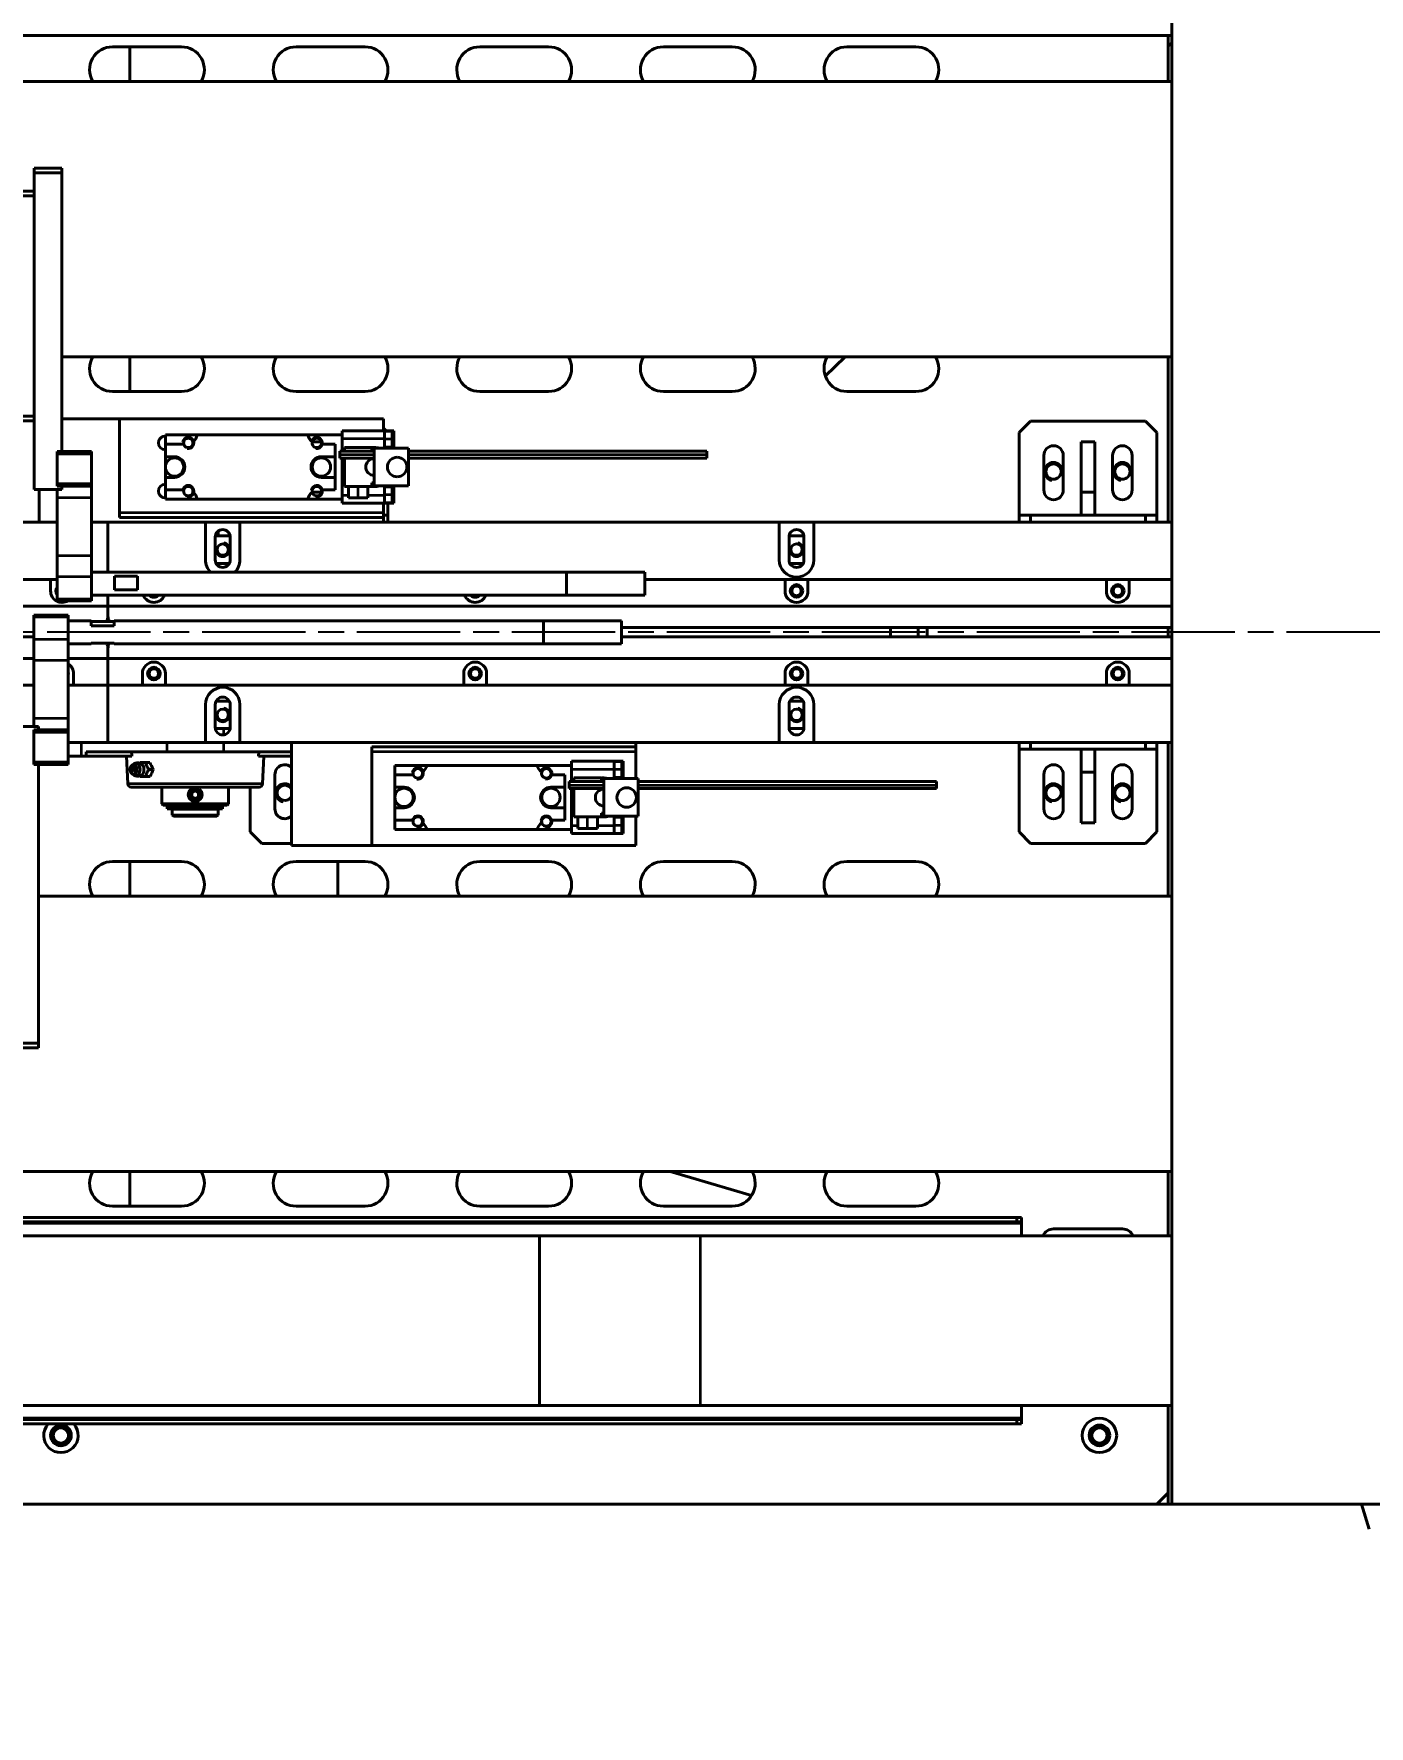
# Model space of a CAD drawing. Header units: millimetres. Extents: x 0 to 11890, y 0 to 8410.
# Drawn here: x 3465 to 4046, y 5713 to 6450 of the extents above; entities that cross this region are included whole.
import ezdxf

# ---------------------------------------------------------------- set-up
doc = ezdxf.new("R2010")
doc.units = ezdxf.units.MM
doc.header["$LTSCALE"] = 10
doc.linetypes.add('CHAIN', pattern=[0.3543, 0.2362, -0.0295, 0.0591, -0.0295])
for name, color, linetype, lineweight in [('가시적인 것(ISO)', 3, 'Continuous', 40), ('가시적인 좁은 것(ISO)', 3, 'Continuous', 35), ('중심선(ISO)', 1, 'Continuous', 25), ('치수(ISO)', 2, 'Continuous', 25)]:
    doc.layers.add(name, color=color, linetype=linetype, lineweight=lineweight)
doc.styles.add('치수 텍스트_PSTEK_POSCO', font='isocp.shx')
doc.dimstyles.new('치수_PSTEK_POSCO', dxfattribs={"dimscale": 10, "dimtxt": 3, "dimasz": 2, "dimexe": 2, "dimexo": 2.5, "dimgap": 1, "dimtad": 1, "dimrnd": 1e-08, "dimdsep": 46, "dimtxsty": '치수 텍스트_PSTEK_POSCO', "dimcen": 0.09, "dimdle": 10, "dimclrd": 7, "dimclre": 7, "dimclrt": 2, "dimadec": 1, "dimazin": 2, "dimtfac": 1, "dimtmove": 0, "dimatfit": 3, "dimfxl": 0, "dimtolj": 1, "dimlwd": -1, "dimlwe": -1, "dimarcsym": 0})

# ---------------------------------------------------------------- blocks, each defined once
blk = doc.blocks.new('*D33')
at = {"layer": 'Defpoints', "color": 0}
for p in [(2184.83, 7619.6), (8116.83, 6944.6), (2184.83, 6219.6)]:
    blk.add_point(p, dxfattribs=at)
at = {"layer": '치수(ISO)', "color": 7}
for p, q in [((2184.83, 6269.6), (2184.83, 7659.6)), ((8116.83, 6994.6), (8116.83, 7659.6)), ((8076.83, 7619.6), (2224.83, 7619.6))]:
    blk.add_line(p, q, dxfattribs=at)
for points in [[(2224.83, 7626.26), (2224.83, 7612.93), (2184.83, 7619.6)], [(8076.83, 7626.26), (8076.83, 7612.93), (8116.83, 7619.6)]]:
    blk.add_solid(points, dxfattribs=at)
at = {"layer": '치수(ISO)', "color": 2, "insert": (5073.92, 7669.62), "char_height": 60, "attachment_point": 4, "style": '치수 텍스트_PSTEK_POSCO'}
blk.add_mtext('\\A1;5932', dxfattribs=at)
blk = doc.blocks.new('*D36')
at = {"layer": 'Defpoints', "color": 0}
for p in [(2184.83, 6147.6), (4568.33, 5027.6), (4568.33, 4750.47)]:
    blk.add_point(p, dxfattribs=at)
at = {"layer": '치수(ISO)', "color": 7}
for p, q in [((2184.83, 6097.6), (2184.83, 4710.47)), ((4568.33, 4977.6), (4568.33, 4710.47)), ((2224.83, 4750.47), (4528.33, 4750.47))]:
    blk.add_line(p, q, dxfattribs=at)
for points in [[(2224.83, 4757.14), (2224.83, 4743.8), (2184.83, 4750.47)], [(4528.33, 4757.14), (4528.33, 4743.8), (4568.33, 4750.47)]]:
    blk.add_solid(points, dxfattribs=at)
at = {"layer": '치수(ISO)', "color": 2, "insert": (3269.57, 4800.48), "char_height": 60, "attachment_point": 4, "style": '치수 텍스트_PSTEK_POSCO'}
blk.add_mtext('\\A1;2383.5', dxfattribs=at)
blk = doc.blocks.new('*D39')
at = {"layer": 'Defpoints', "color": 0}
for p in [(2406.83, 7439.6), (1606.83, 5027.6), (4228.33, 5027.6)]:
    blk.add_point(p, dxfattribs=at)
at = {"layer": '치수(ISO)', "color": 7}
for p, q in [((2356.83, 7439.6), (1566.83, 7439.6)), ((1606.83, 7399.6), (1606.83, 5067.6)), ((4178.33, 5027.6), (1566.83, 5027.6))]:
    blk.add_line(p, q, dxfattribs=at)
for points in [[(1600.16, 7399.6), (1613.49, 7399.6), (1606.83, 7439.6)], [(1600.16, 5067.6), (1613.49, 5067.6), (1606.83, 5027.6)]]:
    blk.add_solid(points, dxfattribs=at)
at = {"layer": '치수(ISO)', "color": 2, "insert": (1556.82, 6159.03), "char_height": 60, "attachment_point": 4, "rotation": 90, "style": '치수 텍스트_PSTEK_POSCO'}
blk.add_mtext('\\A1;2412', dxfattribs=at)

msp = doc.modelspace()

# ---------------------------------------------------------------- linework, layer by layer
at = {"layer": '가시적인 것(ISO)'}
for p, q in [((3960.326, 5809.597), (3960.326, 6579.597)), ((3413.647, 6449.597), (3960.326, 6449.597)), ((3958.826, 6429.597), (3958.826, 6449.597)), ((3960.326, 6446.374), (3958.826, 6444.932)), ((3498.826, 6444.697), (3528.826, 6444.697)), ((3506.326, 6429.597), (3506.326, 6444.697)), ((3578.826, 6444.697), (3608.826, 6444.697)), ((3658.826, 6444.697), (3688.826, 6444.697)), ((3738.826, 6444.697), (3768.826, 6444.697)), ((3818.826, 6444.697), (3848.826, 6444.697)), ((3960.326, 6429.597), (3418.647, 6429.597)), ((3464.671, 6391.796), (3476.671, 6391.796)), ((3464.671, 6391.79), (3464.671, 6391.796)), ((3476.671, 6391.79), (3464.671, 6391.79)), ((3464.671, 6391.79), (3464.671, 6389.79)), ((3464.671, 6389.79), (3476.671, 6389.79)), ((3464.671, 6251.79), (3464.671, 6389.79)), ((3476.671, 6391.796), (3476.671, 6391.79)), ((3476.671, 6389.79), (3476.671, 6391.79)), ((3476.671, 6389.79), (3476.671, 6268.29)), ((3452.671, 6381.796), (3464.671, 6381.796)), ((3464.671, 6381.79), (3452.671, 6381.79)), ((3452.671, 6379.79), (3464.671, 6379.79)), ((3464.671, 6379.79), (3464.671, 6283.79)), ((3476.671, 6309.597), (3960.326, 6309.597)), ((3506.326, 6294.497), (3506.326, 6309.597)), ((3818.078, 6309.597), (3809.376, 6301.229)), ((3958.826, 6237.597), (3958.826, 6309.597)), ((3528.826, 6294.497), (3498.826, 6294.497)), ((3608.826, 6294.497), (3578.826, 6294.497)), ((3688.826, 6294.497), (3658.826, 6294.497)), ((3768.826, 6294.497), (3738.826, 6294.497)), ((3848.826, 6294.497), (3818.826, 6294.497)), ((3464.671, 6283.79), (3452.671, 6283.79)), ((3452.671, 6281.79), (3464.671, 6281.79)), ((3476.671, 6282.597), (3501.826, 6282.597)), ((3501.826, 6282.597), (3616.826, 6282.597)), ((3501.826, 6239.597), (3501.826, 6282.597)), ((3598.826, 6277.347), (3617.326, 6277.347)), ((3598.826, 6277.347), (3598.826, 6275.597)), ((3616.826, 6282.597), (3616.826, 6277.347)), ((3616.826, 6278.597), (3618.076, 6277.347)), ((3617.326, 6277.347), (3621.326, 6277.347)), ((3617.326, 6273.847), (3617.326, 6277.347)), ((3617.326, 6277.247), (3620.726, 6277.247)), ((3620.726, 6273.747), (3620.726, 6277.247)), ((3621.326, 6273.347), (3621.326, 6277.347)), ((3893.826, 6276.597), (3898.826, 6281.597)), ((3893.826, 6240.597), (3893.826, 6276.597)), ((3898.826, 6281.597), (3948.826, 6281.597)), ((3948.826, 6281.597), (3953.826, 6276.597)), ((3953.826, 6276.597), (3953.826, 6240.597)), ((3521.826, 6275.597), (3521.826, 6271.497)), ((3535.727, 6275.597), (3521.826, 6275.597)), ((3529.848, 6271.497), (3521.826, 6271.497)), ((3521.826, 6271.497), (3521.826, 6266.097)), ((3583.925, 6275.597), (3535.727, 6275.597)), ((3598.826, 6275.597), (3583.925, 6275.597)), ((3585.826, 6271.575), (3585.826, 6272.597)), ((3585.826, 6272.597), (3589.832, 6272.597)), ((3595.826, 6271.497), (3589.804, 6271.497)), ((3595.826, 6266.097), (3595.826, 6271.497)), ((3597.826, 6266.997), (3597.826, 6268.497)), ((3612.826, 6268.497), (3597.826, 6268.497)), ((3598.826, 6275.597), (3598.826, 6275.146)), ((3598.826, 6275.146), (3598.826, 6273.847)), ((3598.826, 6273.847), (3598.826, 6268.497)), ((3611.826, 6270.097), (3599.826, 6270.097)), ((3599.826, 6268.497), (3599.826, 6270.097)), ((3611.826, 6270.097), (3611.826, 6268.497)), ((3612.826, 6269.797), (3612.826, 6253.397)), ((3612.826, 6269.797), (3627.826, 6269.797)), ((3617.326, 6273.847), (3617.326, 6269.847)), ((3617.326, 6270.247), (3620.726, 6270.247)), ((3617.326, 6269.847), (3621.326, 6269.847)), ((3620.726, 6270.247), (3620.726, 6273.747)), ((3621.326, 6273.347), (3621.326, 6269.847)), ((3621.326, 6269.847), (3621.326, 6269.797)), ((3627.826, 6269.797), (3627.826, 6253.397)), ((3757.826, 6268.497), (3627.826, 6268.497)), ((3757.826, 6266.997), (3757.826, 6268.497)), ((3920.826, 6250.597), (3920.826, 6272.597)), ((3920.826, 6272.597), (3926.826, 6272.597)), ((3926.826, 6272.597), (3926.826, 6250.597)), ((3474.671, 6268.29), (3476.671, 6268.29)), ((3474.671, 6253.29), (3474.671, 6268.29)), ((3474.671, 6267.29), (3489.671, 6267.29)), ((3474.671, 6254.29), (3474.671, 6267.29)), ((3489.671, 6268.307), (3476.671, 6268.307)), ((3489.671, 6268.29), (3476.671, 6268.29)), ((3489.671, 6268.29), (3489.671, 6268.307)), ((3489.671, 6267.29), (3489.671, 6268.29)), ((3489.671, 6254.29), (3489.671, 6267.29)), ((3525.826, 6266.097), (3521.826, 6266.097)), ((3521.826, 6266.097), (3521.826, 6261.597)), ((3521.826, 6261.597), (3521.826, 6257.097)), ((3595.826, 6266.097), (3589.826, 6266.097)), ((3595.826, 6257.097), (3595.826, 6266.097)), ((3597.826, 6265.497), (3597.826, 6266.997)), ((3612.826, 6265.497), (3597.826, 6265.497)), ((3598.826, 6265.497), (3598.826, 6249.347)), ((3599.826, 6253.097), (3599.826, 6265.497)), ((3757.826, 6265.497), (3627.826, 6265.497)), ((3757.826, 6265.497), (3757.826, 6266.997)), ((3904.576, 6251.597), (3904.576, 6266.597)), ((3913.076, 6266.597), (3913.076, 6251.597)), ((3934.576, 6251.597), (3934.576, 6266.597)), ((3943.076, 6266.597), (3943.076, 6251.597)), ((3489.671, 6254.29), (3474.671, 6254.29)), ((3489.671, 6253.29), (3489.671, 6254.29)), ((3521.826, 6257.097), (3525.826, 6257.097)), ((3521.826, 6257.097), (3521.826, 6251.697)), ((3589.826, 6257.097), (3595.826, 6257.097)), ((3595.826, 6251.697), (3595.826, 6257.097)), ((3612.826, 6254.697), (3611.826, 6254.697)), ((3611.826, 6254.697), (3611.826, 6253.097)), ((3464.671, 6251.79), (3476.671, 6251.79)), ((3466.826, 6251.79), (3466.826, 6237.597)), ((3476.671, 6253.29), (3474.671, 6253.29)), ((3474.671, 6253.29), (3489.671, 6253.29)), ((3474.671, 6251.79), (3474.671, 6248.305)), ((3474.671, 6222.89), (3474.671, 6248.305)), ((3476.671, 6253.29), (3476.671, 6251.79)), ((3476.671, 6253.29), (3476.671, 6253.29)), ((3489.671, 6248.305), (3489.671, 6253.29)), ((3489.671, 6222.89), (3489.671, 6248.305)), ((3521.826, 6251.697), (3529.848, 6251.697)), ((3521.826, 6251.697), (3521.826, 6247.597)), ((3521.826, 6247.597), (3535.727, 6247.597)), ((3535.727, 6247.597), (3583.925, 6247.597)), ((3583.925, 6247.597), (3598.826, 6247.597)), ((3585.826, 6250.597), (3585.826, 6251.619)), ((3585.826, 6250.575), (3585.826, 6250.597)), ((3585.826, 6250.597), (3589.832, 6250.597)), ((3589.804, 6251.697), (3595.826, 6251.697)), ((3598.826, 6249.347), (3598.826, 6248.048)), ((3598.826, 6248.048), (3598.826, 6247.597)), ((3598.826, 6247.597), (3598.826, 6245.847)), ((3611.826, 6253.097), (3599.826, 6253.097)), ((3601.576, 6253.097), (3601.576, 6248.097)), ((3601.576, 6248.097), (3605.826, 6248.097)), ((3605.826, 6248.097), (3610.076, 6248.097)), ((3610.076, 6253.097), (3610.076, 6248.097)), ((3612.826, 6253.397), (3627.826, 6253.397)), ((3617.326, 6253.347), (3617.326, 6249.347)), ((3617.326, 6253.347), (3621.326, 6253.347)), ((3617.326, 6252.947), (3620.726, 6252.947)), ((3617.326, 6245.847), (3617.326, 6249.347)), ((3620.726, 6249.447), (3620.726, 6252.947)), ((3620.726, 6245.947), (3620.726, 6249.447)), ((3621.326, 6253.397), (3621.326, 6253.347)), ((3621.326, 6253.347), (3621.326, 6249.847)), ((3621.326, 6245.847), (3621.326, 6249.847)), ((3920.826, 6240.597), (3920.826, 6250.597)), ((3920.826, 6250.597), (3926.826, 6250.597)), ((3926.826, 6250.597), (3926.826, 6240.597)), ((3616.826, 6239.597), (3501.826, 6239.597)), ((3617.326, 6245.847), (3598.826, 6245.847)), ((3616.826, 6245.847), (3616.826, 6241.597)), ((3616.826, 6239.597), (3616.826, 6241.597)), ((3618.826, 6240.597), (3616.826, 6240.597)), ((3616.826, 6237.597), (3616.826, 6239.597)), ((3617.326, 6245.947), (3620.726, 6245.947)), ((3617.326, 6245.847), (3621.326, 6245.847)), ((3618.826, 6245.847), (3618.826, 6240.597)), ((3618.826, 6237.597), (3618.826, 6240.597)), ((3898.826, 6240.597), (3893.826, 6240.597)), ((3893.826, 6240.597), (3893.826, 6237.597)), ((3898.826, 6237.597), (3898.826, 6240.597)), ((3948.826, 6240.597), (3898.826, 6240.597)), ((3953.826, 6240.597), (3948.826, 6240.597)), ((3948.826, 6240.597), (3948.826, 6237.597)), ((3953.826, 6237.597), (3953.826, 6240.597)), ((3454.326, 6237.597), (3466.826, 6237.597)), ((3466.826, 6237.597), (3474.671, 6237.597)), ((3489.671, 6237.597), (3616.826, 6237.597)), ((3496.826, 6215.81), (3496.826, 6237.597)), ((3496.826, 6237.597), (3496.826, 6215.81)), ((3539.326, 6237.597), (3539.326, 6221.097)), ((3543.615, 6231.597), (3550.038, 6231.597)), ((3544.826, 6233.659), (3544.826, 6231.597)), ((3554.326, 6221.097), (3554.326, 6237.597)), ((3616.826, 6237.597), (3789.326, 6237.597)), ((3789.326, 6237.597), (3789.326, 6221.097)), ((3789.326, 6237.597), (3804.326, 6237.597)), ((3793.615, 6231.597), (3800.038, 6231.597)), ((3804.326, 6221.097), (3804.326, 6237.597)), ((3804.326, 6237.597), (3960.326, 6237.597)), ((3543.576, 6221.097), (3543.576, 6231.097)), ((3550.076, 6231.097), (3550.076, 6221.097)), ((3793.576, 6221.097), (3793.576, 6231.097)), ((3800.076, 6231.097), (3800.076, 6221.097)), ((3474.671, 6213.828), (3474.671, 6222.89)), ((3489.671, 6222.89), (3489.671, 6213.828)), ((3549.71, 6219.597), (3543.943, 6219.597)), ((3544.826, 6219.597), (3544.826, 6218.535)), ((3799.71, 6219.597), (3793.943, 6219.597)), ((2896.826, 6212.597), (3474.671, 6212.597)), ((3341.826, 6212.597), (3471.826, 6212.597)), ((3471.826, 6207.597), (3471.826, 6212.597)), ((3474.671, 6204.012), (3474.671, 6213.828)), ((3696.671, 6215.81), (3489.671, 6215.81)), ((3489.671, 6204.012), (3489.671, 6213.828)), ((3499.671, 6214.083), (3499.671, 6208.098)), ((3499.671, 6214.083), (3509.671, 6214.083)), ((3509.671, 6208.098), (3509.671, 6214.083)), ((3696.671, 6205.81), (3696.671, 6215.81)), ((3696.671, 6205.81), (3696.671, 6215.81)), ((3730.671, 6215.81), (3696.671, 6215.81)), ((3730.671, 6205.81), (3730.671, 6215.81)), ((3730.671, 6212.597), (3791.826, 6212.597)), ((3730.671, 6212.597), (3960.326, 6212.597)), ((3791.826, 6207.597), (3791.826, 6212.597)), ((3801.826, 6212.597), (3931.826, 6212.597)), ((3801.826, 6212.597), (3801.826, 6207.597)), ((3931.826, 6207.597), (3931.826, 6212.597)), ((3941.826, 6212.597), (3960.326, 6212.597)), ((3941.826, 6212.597), (3941.826, 6207.597)), ((3474.671, 6204.012), (3474.671, 6203.31)), ((3489.671, 6203.31), (3474.671, 6203.31)), ((3696.671, 6205.81), (3489.671, 6205.81)), ((3489.671, 6204.012), (3489.671, 6203.31)), ((3496.826, 6205.81), (3496.826, 6200.992)), ((3496.826, 6200.992), (3496.826, 6205.81)), ((3509.671, 6208.098), (3499.671, 6208.098)), ((3730.671, 6205.81), (3696.671, 6205.81)), ((3496.826, 6200.992), (2896.826, 6200.992)), ((3464.538, 6196.316), (3464.538, 6197.019)), ((3464.538, 6197.019), (3479.538, 6197.019)), ((3464.538, 6196.316), (3464.538, 6186.494)), ((3479.538, 6196.316), (3479.538, 6197.019)), ((3479.538, 6196.316), (3479.538, 6186.494)), ((3496.826, 6200.992), (3496.826, 6196.597)), ((3960.326, 6200.992), (3496.826, 6200.992)), ((3496.826, 6196.597), (3496.826, 6200.992)), ((3496.826, 6194.266), (3496.826, 6196.597)), ((3496.826, 6196.597), (3496.826, 6194.266)), ((2909.48, 6187.597), (3464.538, 6187.597)), ((3489.538, 6194.519), (3479.538, 6194.519)), ((3489.538, 6194.519), (3489.538, 6192.357)), ((3489.538, 6194.266), (3499.538, 6194.266)), ((3499.538, 6192.357), (3489.538, 6192.357)), ((3686.538, 6194.519), (3499.538, 6194.519)), ((3499.538, 6192.357), (3499.538, 6194.519)), ((3686.538, 6184.519), (3686.538, 6194.519)), ((3686.538, 6184.519), (3686.538, 6194.519)), ((3720.538, 6194.519), (3686.538, 6194.519)), ((3720.538, 6184.519), (3720.538, 6194.519)), ((3960.326, 6191.597), (3720.538, 6191.597)), ((3720.538, 6187.597), (3960.326, 6187.597)), ((3837.826, 6187.597), (3837.826, 6191.597)), ((3849.826, 6191.597), (3849.826, 6187.597)), ((3853.826, 6191.597), (3853.826, 6187.597)), ((3958.826, 6187.597), (3958.826, 6191.597)), ((3464.538, 6177.43), (3464.538, 6186.494)), ((3479.538, 6186.494), (3479.538, 6177.43)), ((3489.538, 6184.519), (3479.538, 6184.519)), ((3489.538, 6184.773), (3489.538, 6184.519)), ((3489.538, 6184.773), (3499.538, 6184.773)), ((3496.826, 6182.597), (3496.826, 6184.773)), ((3496.826, 6184.773), (3496.826, 6182.597)), ((3496.826, 6182.597), (3496.826, 6178.202)), ((3496.826, 6178.202), (3496.826, 6182.597)), ((3499.538, 6184.519), (3499.538, 6184.773)), ((3686.538, 6184.519), (3499.538, 6184.519)), ((3720.538, 6184.519), (3686.538, 6184.519)), ((2896.826, 6178.202), (3464.538, 6178.202)), ((3464.538, 6177.43), (3464.538, 6152.015)), ((3479.538, 6178.202), (3496.826, 6178.202)), ((3479.538, 6177.43), (3479.538, 6152.015)), ((3496.826, 6178.202), (3496.826, 6166.597)), ((3496.826, 6166.597), (3496.826, 6178.202)), ((3496.826, 6178.202), (3960.326, 6178.202)), ((3464.538, 6166.597), (2896.826, 6166.597)), ((3464.538, 6166.597), (3341.826, 6166.597)), ((3496.826, 6166.597), (3479.538, 6166.597)), ((3481.826, 6171.597), (3481.826, 6166.597)), ((3496.826, 6166.597), (3481.826, 6166.597)), ((3511.826, 6166.597), (3496.826, 6166.597)), ((3960.326, 6166.597), (3496.826, 6166.597)), ((3496.826, 6141.597), (3496.826, 6166.597)), ((3496.826, 6166.597), (3496.826, 6141.597)), ((3511.826, 6166.597), (3511.826, 6171.597)), ((3521.826, 6171.597), (3521.826, 6166.597)), ((3651.826, 6166.597), (3521.826, 6166.597)), ((3651.826, 6166.597), (3651.826, 6171.597)), ((3661.826, 6171.597), (3661.826, 6166.597)), ((3791.826, 6166.597), (3661.826, 6166.597)), ((3791.826, 6166.597), (3791.826, 6171.597)), ((3801.826, 6171.597), (3801.826, 6166.597)), ((3931.826, 6166.597), (3801.826, 6166.597)), ((3931.826, 6166.597), (3931.826, 6171.597)), ((3941.826, 6171.597), (3941.826, 6166.597)), ((3960.326, 6166.597), (3941.826, 6166.597)), ((3539.326, 6158.097), (3539.326, 6141.597)), ((3543.576, 6158.097), (3543.576, 6148.097)), ((3543.943, 6159.597), (3549.71, 6159.597)), ((3544.826, 6160.659), (3544.826, 6159.597)), ((3550.076, 6148.097), (3550.076, 6158.097)), ((3554.326, 6141.597), (3554.326, 6158.097)), ((3789.326, 6158.097), (3789.326, 6141.597)), ((3793.576, 6148.097), (3793.576, 6158.097)), ((3793.943, 6159.597), (3799.71, 6159.597)), ((3800.076, 6158.097), (3800.076, 6148.097)), ((3804.326, 6141.597), (3804.326, 6158.097)), ((3464.538, 6152.015), (3464.538, 6148.506)), ((3479.538, 6147.014), (3479.538, 6152.015)), ((3454.538, 6148.506), (3466.538, 6148.506)), ((3454.538, 6148.5), (3466.538, 6148.5)), ((3464.538, 6132), (3464.538, 6147)), ((3464.538, 6147), (3466.538, 6147)), ((3464.538, 6146), (3464.538, 6133)), ((3464.538, 6146), (3479.538, 6146)), ((3466.538, 6148.506), (3466.538, 6148.5)), ((3466.538, 6148.5), (3466.538, 6147)), ((3479.538, 6147), (3466.538, 6147)), ((3479.538, 6147.014), (3479.538, 6147)), ((3479.538, 6146), (3479.538, 6147)), ((3479.538, 6146), (3479.538, 6133)), ((3550.038, 6147.597), (3543.615, 6147.597)), ((3800.038, 6147.597), (3793.615, 6147.597)), ((3496.826, 6141.597), (3479.538, 6141.597)), ((3487.353, 6137.45), (3487.353, 6135.597)), ((3522.493, 6137.45), (3487.353, 6137.45)), ((3539.326, 6141.597), (3496.826, 6141.597)), ((3547.16, 6137.45), (3522.493, 6137.45)), ((3554.326, 6141.597), (3539.326, 6141.597)), ((3576.826, 6137.45), (3547.16, 6137.45)), ((3576.826, 6141.597), (3554.326, 6141.597)), ((3576.826, 6141.597), (3726.826, 6141.597)), ((3576.826, 6096.597), (3576.826, 6141.597)), ((3611.826, 6139.597), (3611.826, 6096.597)), ((3611.826, 6139.597), (3726.826, 6139.597)), ((3789.326, 6141.597), (3726.826, 6141.597)), ((3726.826, 6141.597), (3726.826, 6139.597)), ((3726.826, 6137.597), (3726.826, 6139.597)), ((3726.826, 6137.597), (3726.826, 6125.797)), ((3804.326, 6141.597), (3789.326, 6141.597)), ((3960.326, 6141.597), (3804.326, 6141.597)), ((3893.826, 6141.597), (3893.826, 6138.597)), ((3893.826, 6138.597), (3898.826, 6138.597)), ((3893.826, 6102.597), (3893.826, 6138.597)), ((3898.826, 6138.597), (3898.826, 6141.597)), ((3898.826, 6138.597), (3948.826, 6138.597)), ((3920.826, 6128.597), (3920.826, 6138.597)), ((3926.826, 6138.597), (3926.826, 6128.597)), ((3948.826, 6141.597), (3948.826, 6138.597)), ((3948.826, 6138.597), (3953.826, 6138.597)), ((3953.826, 6138.597), (3953.826, 6141.597)), ((3953.826, 6138.597), (3953.826, 6102.597)), ((3958.826, 6074.597), (3958.826, 6141.597)), ((3479.538, 6133), (3464.538, 6133)), ((3466.538, 6132), (3464.538, 6132)), ((3464.538, 6132), (3479.538, 6132)), ((3466.538, 6132), (3466.538, 6132)), ((3466.538, 6132), (3466.538, 6010.5)), ((3479.538, 6135.597), (3485.099, 6135.597)), ((3479.538, 6132), (3479.538, 6133)), ((3487.353, 6135.597), (3485.099, 6135.597)), ((3487.353, 6135.597), (3507.21, 6135.597)), ((3505.465, 6123.528), (3504.911, 6135.597)), ((3507.391, 6131.723), (3508.224, 6132.223)), ((3515.061, 6132.862), (3513.349, 6132.862)), ((3514.61, 6129.774), (3516.536, 6129.774)), ((3562.443, 6135.597), (3576.826, 6135.597)), ((3564.188, 6123.528), (3564.741, 6135.597)), ((3621.826, 6131.597), (3621.826, 6127.497)), ((3635.727, 6131.597), (3621.826, 6131.597)), ((3683.925, 6131.597), (3635.727, 6131.597)), ((3698.826, 6131.597), (3683.925, 6131.597)), ((3698.826, 6133.347), (3717.326, 6133.347)), ((3698.826, 6133.347), (3698.826, 6131.597)), ((3698.826, 6131.597), (3698.826, 6131.146)), ((3698.826, 6131.146), (3698.826, 6129.847)), ((3698.826, 6129.847), (3698.826, 6124.497)), ((3717.326, 6133.347), (3721.326, 6133.347)), ((3717.326, 6129.847), (3717.326, 6133.347)), ((3717.326, 6133.247), (3720.726, 6133.247)), ((3717.326, 6129.847), (3717.326, 6125.847)), ((3720.726, 6129.747), (3720.726, 6133.247)), ((3720.726, 6126.247), (3720.726, 6129.747)), ((3721.326, 6129.347), (3721.326, 6133.347)), ((3721.326, 6129.347), (3721.326, 6125.847)), ((3926.826, 6128.597), (3920.826, 6128.597)), ((3920.826, 6106.597), (3920.826, 6128.597)), ((3926.826, 6128.597), (3926.826, 6106.597)), ((3562.689, 6122.097), (3506.964, 6122.097)), ((3507.391, 6127.824), (3508.224, 6127.325)), ((3515.261, 6126.685), (3513.349, 6126.685)), ((3520.326, 6114.797), (3520.326, 6122.097)), ((3549.326, 6114.797), (3549.326, 6122.097)), ((3558.826, 6102.597), (3558.826, 6122.097)), ((3569.576, 6112.597), (3569.576, 6127.597)), ((3629.848, 6127.497), (3621.826, 6127.497)), ((3621.826, 6127.497), (3621.826, 6122.097)), ((3625.826, 6122.097), (3621.826, 6122.097)), ((3621.826, 6122.097), (3621.826, 6117.597)), ((3695.826, 6127.497), (3689.804, 6127.497)), ((3695.826, 6122.097), (3689.826, 6122.097)), ((3695.826, 6122.097), (3695.826, 6127.497)), ((3695.826, 6113.097), (3695.826, 6122.097)), ((3697.826, 6122.997), (3697.826, 6124.497)), ((3712.826, 6124.497), (3697.826, 6124.497)), ((3697.826, 6121.497), (3697.826, 6122.997)), ((3712.826, 6121.497), (3697.826, 6121.497)), ((3698.826, 6121.497), (3698.826, 6105.347)), ((3711.826, 6126.097), (3699.826, 6126.097)), ((3699.826, 6124.497), (3699.826, 6126.097)), ((3699.826, 6109.097), (3699.826, 6121.497)), ((3711.826, 6126.097), (3711.826, 6124.497)), ((3712.826, 6125.797), (3712.826, 6109.397)), ((3712.826, 6125.797), (3727.826, 6125.797)), ((3717.326, 6126.247), (3720.726, 6126.247)), ((3717.326, 6125.847), (3721.326, 6125.847)), ((3721.326, 6125.847), (3721.326, 6125.797)), ((3727.826, 6125.797), (3727.826, 6109.397)), ((3857.826, 6124.497), (3727.826, 6124.497)), ((3857.826, 6121.497), (3727.826, 6121.497)), ((3857.826, 6122.997), (3857.826, 6124.497)), ((3857.826, 6121.497), (3857.826, 6122.997)), ((3904.576, 6112.597), (3904.576, 6127.597)), ((3913.076, 6127.597), (3913.076, 6112.597)), ((3934.576, 6112.597), (3934.576, 6127.597)), ((3943.076, 6127.597), (3943.076, 6112.597)), ((3549.326, 6114.797), (3520.326, 6114.797)), ((3520.826, 6114.297), (3520.326, 6114.797)), ((3548.826, 6114.297), (3520.826, 6114.297)), ((3522.673, 6113.897), (3531.795, 6113.897)), ((3522.673, 6112.697), (3522.673, 6113.897)), ((3524.826, 6114.297), (3524.826, 6113.897)), ((3533.155, 6113.897), (3531.795, 6113.897)), ((3533.155, 6113.897), (3535.028, 6113.897)), ((3535.028, 6113.897), (3536.883, 6113.897)), ((3536.883, 6112.697), (3536.883, 6113.897)), ((3537.218, 6113.897), (3536.883, 6113.897)), ((3537.123, 6112.697), (3537.123, 6113.897)), ((3537.865, 6113.897), (3537.218, 6113.897)), ((3537.865, 6113.897), (3539.644, 6113.897)), ((3537.865, 6112.697), (3537.865, 6113.897)), ((3539.644, 6113.897), (3540.925, 6113.897)), ((3541.752, 6113.897), (3540.925, 6113.897)), ((3541.752, 6113.897), (3546.723, 6113.897)), ((3544.826, 6114.297), (3544.826, 6113.897)), ((3546.723, 6112.697), (3546.723, 6113.897)), ((3548.826, 6114.297), (3549.326, 6114.797)), ((3621.826, 6117.597), (3621.826, 6113.097)), ((3522.673, 6112.697), (3531.795, 6112.697)), ((3524.826, 6112.547), (3544.826, 6112.547)), ((3524.826, 6112.547), (3524.826, 6109.897)), ((3524.826, 6109.897), (3544.826, 6109.897)), ((3525.326, 6109.397), (3524.826, 6109.897)), ((3525.326, 6112.697), (3525.326, 6112.547)), ((3544.326, 6109.397), (3525.326, 6109.397)), ((3533.155, 6112.697), (3531.795, 6112.697)), ((3533.155, 6112.697), (3535.028, 6112.697)), ((3535.028, 6112.697), (3536.883, 6112.697)), ((3537.865, 6112.697), (3537.123, 6112.697)), ((3537.865, 6112.697), (3539.644, 6112.697)), ((3539.644, 6112.697), (3540.925, 6112.697)), ((3541.752, 6112.697), (3540.925, 6112.697)), ((3541.752, 6112.697), (3546.723, 6112.697)), ((3544.326, 6112.697), (3544.326, 6112.547)), ((3544.326, 6109.397), (3544.826, 6109.897)), ((3544.826, 6112.547), (3544.826, 6109.897)), ((3621.826, 6113.097), (3625.826, 6113.097)), ((3621.826, 6113.097), (3621.826, 6107.697)), ((3621.826, 6107.697), (3629.848, 6107.697)), ((3621.826, 6107.697), (3621.826, 6103.597)), ((3689.804, 6107.697), (3695.826, 6107.697)), ((3689.826, 6113.097), (3695.826, 6113.097)), ((3695.826, 6107.697), (3695.826, 6113.097)), ((3711.826, 6109.097), (3699.826, 6109.097)), ((3701.576, 6109.097), (3701.576, 6104.097)), ((3710.076, 6109.097), (3710.076, 6104.097)), ((3712.826, 6110.697), (3711.826, 6110.697)), ((3711.826, 6110.697), (3711.826, 6109.097)), ((3712.826, 6109.397), (3727.826, 6109.397)), ((3717.326, 6109.347), (3717.326, 6105.347)), ((3717.326, 6109.347), (3721.326, 6109.347)), ((3717.326, 6108.947), (3720.726, 6108.947)), ((3720.726, 6105.447), (3720.726, 6108.947)), ((3721.326, 6109.397), (3721.326, 6109.347)), ((3721.326, 6109.347), (3721.326, 6105.847)), ((3726.826, 6109.397), (3726.826, 6096.597)), ((3926.826, 6106.597), (3920.826, 6106.597)), ((3563.826, 6097.597), (3558.826, 6102.597)), ((3621.826, 6103.597), (3635.727, 6103.597)), ((3635.727, 6103.597), (3683.925, 6103.597)), ((3683.925, 6103.597), (3698.826, 6103.597)), ((3698.826, 6105.347), (3698.826, 6104.048)), ((3698.826, 6104.048), (3698.826, 6103.597)), ((3698.826, 6103.597), (3698.826, 6101.847)), ((3717.326, 6101.847), (3698.826, 6101.847)), ((3701.576, 6104.097), (3705.826, 6104.097)), ((3705.826, 6104.097), (3710.076, 6104.097)), ((3717.326, 6101.847), (3717.326, 6105.347)), ((3717.326, 6101.947), (3720.726, 6101.947)), ((3717.326, 6101.847), (3721.326, 6101.847)), ((3720.726, 6101.947), (3720.726, 6105.447)), ((3721.326, 6101.847), (3721.326, 6105.847)), ((3898.826, 6097.597), (3893.826, 6102.597)), ((3953.826, 6102.597), (3948.826, 6097.597)), ((3576.826, 6097.597), (3563.826, 6097.597)), ((3576.826, 6096.597), (3611.826, 6096.597)), ((3726.826, 6096.597), (3611.826, 6096.597)), ((3948.826, 6097.597), (3898.826, 6097.597)), ((3498.826, 6089.697), (3528.826, 6089.697)), ((3506.326, 6074.597), (3506.326, 6089.697)), ((3578.826, 6089.697), (3608.826, 6089.697)), ((3597.054, 6089.697), (3597.054, 6074.597)), ((3658.826, 6089.697), (3688.826, 6089.697)), ((3738.826, 6089.697), (3768.826, 6089.697)), ((3818.826, 6089.697), (3848.826, 6089.697)), ((3960.326, 6074.597), (3466.538, 6074.597)), ((3466.538, 6010.5), (3454.538, 6010.5)), ((3466.538, 6008.5), (3466.538, 6010.5)), ((3454.538, 6008.5), (3466.538, 6008.5)), ((3287.326, 5954.597), (3960.326, 5954.597)), ((3506.326, 5939.497), (3506.326, 5954.597)), ((3777.286, 5944.164), (3741.815, 5954.597)), ((3958.826, 5926.597), (3958.826, 5954.597)), ((3528.826, 5939.497), (3498.826, 5939.497)), ((3608.826, 5939.497), (3578.826, 5939.497)), ((3688.826, 5939.497), (3658.826, 5939.497)), ((3768.826, 5939.497), (3738.826, 5939.497)), ((3848.826, 5939.497), (3818.826, 5939.497)), ((3892.826, 5934.597), (3277.326, 5934.597)), ((3277.326, 5932.597), (3892.826, 5932.597)), ((3894.826, 5934.597), (3892.826, 5934.597)), ((3892.826, 5934.597), (3892.826, 5932.597)), ((3892.826, 5932.597), (3894.826, 5932.597)), ((3894.826, 5932.597), (3894.826, 5934.597)), ((3894.826, 5932.097), (3894.826, 5932.597)), ((3894.826, 5932.097), (3894.826, 5926.597)), ((3908.826, 5929.597), (3938.826, 5929.597)), ((3277.326, 5926.597), (3684.826, 5926.597)), ((3754.826, 5926.597), (3684.826, 5926.597)), ((3684.826, 5926.597), (3684.826, 5852.597)), ((3754.826, 5926.597), (3960.326, 5926.597)), ((3684.826, 5852.597), (3274.326, 5852.597)), ((3684.826, 5852.597), (3754.826, 5852.597)), ((3960.326, 5852.597), (3754.826, 5852.597)), ((3894.826, 5852.597), (3894.826, 5847.097)), ((3958.826, 5814.597), (3958.826, 5852.597)), ((3892.826, 5846.597), (3180.826, 5846.597)), ((3180.826, 5844.597), (3892.826, 5844.597)), ((3894.826, 5846.597), (3892.826, 5846.597)), ((3892.826, 5846.597), (3892.826, 5844.597)), ((3892.826, 5844.597), (3894.826, 5844.597)), ((3894.826, 5846.597), (3894.826, 5847.097)), ((3894.826, 5844.597), (3894.826, 5846.597)), ((3958.826, 5814.597), (3953.826, 5809.597)), ((3958.826, 5809.597), (3958.826, 5814.597)), ((2998.826, 5809.597), (3953.826, 5809.597)), ((3953.826, 5809.597), (3958.826, 5809.597)), ((3960.326, 5809.597), (3958.826, 5809.597)), ((4053.826, 5809.597), (3960.326, 5809.597)), ((4046.326, 5798.776), (4042.976, 5809.597))]:
    msp.add_line(p, q, dxfattribs=at)
for centre, radius in [((3908.826, 6259.597), 3.324), ((3938.826, 6259.597), 3.324), ((3546.826, 6225.597), 2.458), ((3796.826, 6225.597), 2.458), ((3796.826, 6207.597), 2.75), ((3796.826, 6207.597), 2.067), ((3936.826, 6207.597), 2.75), ((3936.826, 6207.597), 2.067), ((3516.826, 6171.597), 2.75), ((3516.826, 6171.597), 2.067), ((3656.826, 6171.597), 2.75), ((3656.826, 6171.597), 2.067), ((3796.826, 6171.597), 2.75), ((3796.826, 6171.597), 2.067), ((3936.826, 6171.597), 2.75), ((3936.826, 6171.597), 2.067), ((3546.826, 6153.597), 2.458), ((3796.826, 6153.597), 2.458), ((3534.826, 6118.797), 2.386), ((3908.826, 6119.597), 3.324), ((3938.826, 6119.597), 3.324), ((3476.326, 5839.597), 4.5), ((3476.326, 5839.597), 3.323), ((3928.826, 5839.597), 7.5), ((3928.826, 5839.597), 4.5), ((3928.826, 5839.597), 3.323)]:
    msp.add_circle(centre, radius, dxfattribs=at)
for centre, radius, start, end in [((3498.826, 6434.697), 10, 90, 210.66383), ((3528.826, 6434.697), 10, 329.33617, 90), ((3578.826, 6434.697), 10, 90, 210.66383), ((3608.826, 6434.697), 10, 329.33617, 90), ((3658.826, 6434.697), 10, 90, 210.66383), ((3688.826, 6434.697), 10, 329.33617, 90), ((3738.826, 6434.697), 10, 90, 210.66383), ((3768.826, 6434.697), 10, 329.33617, 90), ((3818.826, 6434.697), 10, 90, 210.66383), ((3848.826, 6434.697), 10, 329.33617, 90), ((3498.826, 6304.497), 10, 149.33617, 270), ((3528.826, 6304.497), 10, 270, 30.66383), ((3578.826, 6304.497), 10, 149.33617, 270), ((3608.826, 6304.497), 10, 270, 30.66383), ((3658.826, 6304.497), 10, 149.33617, 270), ((3688.826, 6304.497), 10, 270, 30.66383), ((3738.826, 6304.497), 10, 149.33617, 270), ((3768.826, 6304.497), 10, 270, 30.66383), ((3818.826, 6304.497), 10, 149.33617, 270), ((3848.826, 6304.497), 10, 270, 30.66383), ((3521.826, 6272.097), 3, 90, 270), ((3531.826, 6272.097), 2.067, 12.905973, 196.874466), ((3531.826, 6272.097), 2.067, 196.874466, 12.905973), ((3530.726, 6276.597), 5.1, 307.643161, 348.692271), ((3588.926, 6276.597), 5.1, 191.307729, 232.356839), ((3587.826, 6272.097), 2.067, 167.094027, 343.125534), ((3587.826, 6272.097), 2.067, 343.125534, 167.094027), ((3612.826, 6261.597), 8.5, 90, 96.756327), ((3612.826, 6261.597), 8.5, 74.73227, 90), ((3908.826, 6266.597), 4.25, 0, 180), ((3938.826, 6266.597), 4.25, 0, 180), ((3525.826, 6261.597), 4, 90, 270), ((3525.826, 6261.597), 4.5, 270, 90), ((3525.826, 6261.597), 4, 270, 90), ((3589.826, 6261.597), 4.5, 90, 270), ((3589.826, 6261.597), 4, 90, 270), ((3589.826, 6261.597), 4, 270, 90), ((3612.826, 6261.597), 3.65, 90, 270), ((3622.826, 6261.597), 4.25, 90, 270), ((3622.826, 6261.597), 4.25, 270, 90), ((3521.826, 6251.097), 3, 90, 270), ((3531.826, 6251.097), 2.067, 163.125534, 347.094027), ((3531.826, 6251.097), 2.067, 347.094027, 163.125534), ((3530.726, 6246.597), 5.1, 11.307729, 52.356839), ((3588.926, 6246.597), 5.1, 127.643161, 168.692271), ((3587.826, 6251.097), 2.067, 16.874466, 192.905973), ((3587.826, 6251.097), 2.067, 192.905973, 16.874466), ((3612.826, 6261.597), 8.5, 263.243673, 270), ((3612.826, 6261.597), 8.5, 270, 285.26773), ((3908.826, 6251.597), 4.25, 180, 0), ((3938.826, 6251.597), 4.25, 180, 0), ((3546.826, 6231.097), 3.25, 0, 180), ((3796.826, 6231.097), 3.25, 0, 180), ((3546.826, 6221.097), 7.5, 180, 224.829238), ((3546.826, 6221.097), 3.25, 180, 0), ((3546.826, 6221.097), 7.5, 315.170762, 0), ((3796.826, 6221.097), 7.5, 180, 0), ((3796.826, 6221.097), 3.25, 180, 0), ((3476.826, 6207.597), 5, 180, 300.963601), ((3476.826, 6207.597), 2.75, 141.6041, 218.3959), ((3516.826, 6207.597), 5, 200.946393, 339.053607), ((3516.826, 6207.597), 2.75, 220.540823, 319.459177), ((3516.826, 6207.597), 2.067, 239.856011, 300.143989), ((3656.826, 6207.597), 5, 200.946393, 339.053607), ((3656.826, 6207.597), 2.75, 220.540823, 319.459177), ((3656.826, 6207.597), 2.067, 239.856011, 300.143989), ((3796.826, 6207.597), 5, 180, 0), ((3936.826, 6207.597), 5, 180, 0), ((3491.826, 6196.597), 5, 332.208837, 0), ((3501.826, 6196.597), 5, 180, 207.791163), ((3491.826, 6182.597), 5, 0, 25.794731), ((3501.826, 6182.597), 5, 154.205269, 180), ((3476.826, 6171.597), 5, 0, 57.158581), ((3516.826, 6171.597), 5, 0, 180), ((3656.826, 6171.597), 5, 0, 180), ((3796.826, 6171.597), 5, 0, 180), ((3936.826, 6171.597), 5, 0, 180), ((3476.826, 6171.597), 2.75, 350.411181, 9.588819), ((3546.826, 6158.097), 7.5, 0, 180), ((3796.826, 6158.097), 7.5, 0, 180), ((3546.826, 6158.097), 3.25, 0, 180), ((3796.826, 6158.097), 3.25, 0, 180), ((3546.826, 6148.097), 3.25, 180, 0), ((3796.826, 6148.097), 3.25, 180, 0), ((3573.826, 6127.597), 4.25, 45.099479, 180), ((3631.826, 6128.097), 2.067, 12.905973, 196.874466), ((3631.826, 6128.097), 2.067, 196.874466, 12.905973), ((3630.726, 6132.597), 5.1, 307.643161, 348.692271), ((3688.926, 6132.597), 5.1, 191.307729, 232.356839), ((3687.826, 6128.097), 2.067, 167.094027, 343.125534), ((3687.826, 6128.097), 2.067, 343.125534, 167.094027), ((3908.826, 6127.597), 4.25, 0, 180), ((3938.826, 6127.597), 4.25, 0, 180), ((3506.964, 6123.597), 1.5, 182.627, 270), ((3534.826, 6118.797), 3, 127.12566, 232.87434), ((3534.826, 6118.797), 3, 307.12566, 52.87434), ((3562.689, 6123.597), 1.5, 270, 357.373), ((3573.826, 6119.597), 3.324, 25.490414, 334.509586), ((3625.826, 6117.597), 4, 90, 270), ((3625.826, 6117.597), 4.5, 270, 90), ((3625.826, 6117.597), 4, 270, 90), ((3689.826, 6117.597), 4.5, 90, 270), ((3689.826, 6117.597), 4, 90, 270), ((3689.826, 6117.597), 4, 270, 90), ((3712.826, 6117.597), 3.65, 90, 270), ((3712.826, 6117.597), 8.5, 90, 96.756327), ((3712.826, 6117.597), 8.5, 74.73227, 90), ((3722.826, 6117.597), 4.25, 90, 270), ((3722.826, 6117.597), 4.25, 270, 90), ((3534.826, 6118.797), 1.732, 150, 210), ((3534.826, 6118.797), 1.732, 90, 150), ((3534.826, 6118.797), 1.732, 210, 270), ((3534.826, 6118.797), 1.732, 30, 90), ((3534.826, 6118.797), 1.732, 270, 330), ((3534.826, 6118.797), 1.732, 330, 30), ((3573.826, 6112.597), 4.25, 180, 314.900521), ((3631.826, 6107.097), 2.067, 163.125534, 347.094027), ((3631.826, 6107.097), 2.067, 347.094027, 163.125534), ((3630.726, 6102.597), 5.1, 11.307729, 52.356839), ((3688.926, 6102.597), 5.1, 127.643161, 168.692271), ((3687.826, 6107.097), 2.067, 16.874466, 192.905973), ((3687.826, 6107.097), 2.067, 192.905973, 16.874466), ((3712.826, 6117.597), 8.5, 263.243673, 270), ((3712.826, 6117.597), 8.5, 270, 285.26773), ((3908.826, 6112.597), 4.25, 180, 0), ((3938.826, 6112.597), 4.25, 180, 0), ((3498.826, 6079.697), 10, 90, 210.66383), ((3528.826, 6079.697), 10, 329.33617, 90), ((3578.826, 6079.697), 10, 90, 210.66383), ((3608.826, 6079.697), 10, 329.33617, 90), ((3658.826, 6079.697), 10, 90, 210.66383), ((3688.826, 6079.697), 10, 329.33617, 90), ((3738.826, 6079.697), 10, 90, 210.66383), ((3768.826, 6079.697), 10, 329.33617, 90), ((3818.826, 6079.697), 10, 90, 210.66383), ((3848.826, 6079.697), 10, 329.33617, 90), ((3498.826, 5949.497), 10, 149.33617, 270), ((3528.826, 5949.497), 10, 270, 30.66383), ((3578.826, 5949.497), 10, 149.33617, 270), ((3608.826, 5949.497), 10, 270, 30.66383), ((3658.826, 5949.497), 10, 149.33617, 270), ((3688.826, 5949.497), 10, 270, 30.66383), ((3738.826, 5949.497), 10, 149.33617, 270), ((3768.826, 5949.497), 10, 270, 30.66383), ((3818.826, 5949.497), 10, 149.33617, 270), ((3848.826, 5949.497), 10, 270, 30.66383), ((3908.826, 5924.597), 5, 90, 156.421859), ((3938.826, 5924.597), 5, 23.578141, 90), ((3476.326, 5839.597), 7.5, 138.189716, 41.810284)]:
    msp.add_arc(centre, radius, start, end, dxfattribs=at)
for major_axis in [(0, -2.117), (0, -0.882)]:
    msp.add_ellipse((3507.975, 6129.774), major_axis=major_axis, ratio=0.7071068, dxfattribs=at)
for centre, major_axis, ratio, start_param, end_param in [((3508.958, 6129.774), (0, -2.66), 0.7071068, 5.8823143, 9.825649), ((3510.646, 6129.774), (0, 2.66), 0.7071068, 3.6073538, 5.8174242), ((3533.134, 6140.096), (-24.414, 51.503), 0.3409723, 1.5496649, 1.6097246), ((3536.487, 6127.665), (-23.952, -50.528), 0.3409723, 4.8314179, 4.8917671)]:
    msp.add_ellipse(centre, major_axis=major_axis, ratio=ratio, start_param=start_param, end_param=end_param, dxfattribs=at)
for points, weights in [([(3507.118, 6137.45), (3507.164, 6136.522), (3507.21, 6135.597)], [1, 1.00000118286, 1]), ([(3562.443, 6135.597), (3562.489, 6136.522), (3562.535, 6137.45)], [1, 1.00000118286, 1]), ([(3533.326, 6119.663), (3534.076, 6120.096), (3534.826, 6120.529)], [1, 1.15470053838, 1]), ([(3533.326, 6117.931), (3533.326, 6118.797), (3533.326, 6119.663)], [1, 1.15470053838, 1]), ([(3534.826, 6117.065), (3534.076, 6117.498), (3533.326, 6117.931)], [1, 1.15470053838, 1]), ([(3534.826, 6120.529), (3535.576, 6120.096), (3536.326, 6119.663)], [1, 1.15470053838, 1]), ([(3536.326, 6117.931), (3535.576, 6117.498), (3534.826, 6117.065)], [1, 1.15470053838, 1]), ([(3536.326, 6119.663), (3536.326, 6118.797), (3536.326, 6117.931)], [1, 1.15470053838, 1])]:
    msp.add_rational_spline(points, weights, degree=2, dxfattribs=at)
for points, knots in [([(3511.49, 6132.15), (3511.317, 6132.274), (3511.118, 6132.386), (3510.677, 6132.565), (3510.435, 6132.631), (3509.932, 6132.697), (3509.672, 6132.697), (3509.169, 6132.631), (3508.927, 6132.565), (3508.514, 6132.397), (3508.338, 6132.302), (3508.181, 6132.196)], [2.67583154, 2.67583154, 2.67583154, 2.67583154, 2.86213599, 2.86213599, 3.04844043, 3.04844043, 3.23474488, 3.23474488, 3.42104932, 3.42104932, 3.58377266, 3.58377266, 3.58377266, 3.58377266]), ([(3513.349, 6132.862), (3512.85, 6132.862), (3512.253, 6132.862), (3511.85, 6132.862), (3511.447, 6132.862), (3511.135, 6132.862), (3510.827, 6132.862)], [-0.17105683, -0.17105683, -0.17105683, -0.17105683, 0, 0, 0, 0.17105683, 0.17105683, 0.17105683, 0.17105683]), ([(3514.61, 6129.774), (3514.312, 6130.268), (3513.943, 6130.824), (3513.741, 6131.318), (3513.54, 6131.812), (3513.455, 6132.367), (3513.349, 6132.862)], [-0.17105683, -0.17105683, -0.17105683, -0.17105683, 0, 0, 0, 0.17105683, 0.17105683, 0.17105683, 0.17105683]), ([(3513.349, 6126.685), (3513.455, 6127.18), (3513.54, 6127.736), (3513.741, 6128.229), (3513.943, 6128.723), (3514.312, 6129.279), (3514.61, 6129.774)], [-0.17105683, -0.17105683, -0.17105683, -0.17105683, 0, 0, 0, 0.17105683, 0.17105683, 0.17105683, 0.17105683]), ([(3508.181, 6127.351), (3508.338, 6127.246), (3508.514, 6127.15), (3508.927, 6126.983), (3509.169, 6126.916), (3509.672, 6126.85), (3509.932, 6126.85), (3510.435, 6126.916), (3510.677, 6126.983), (3511.118, 6127.161), (3511.317, 6127.274), (3511.49, 6127.397)], [5.8410053, 5.8410053, 5.8410053, 5.8410053, 6.00372864, 6.00372864, 6.19003309, 6.19003309, 6.37633753, 6.37633753, 6.56264197, 6.56264197, 6.74894642, 6.74894642, 6.74894642, 6.74894642]), ([(3510.827, 6126.685), (3511.135, 6126.685), (3511.447, 6126.685), (3511.85, 6126.685), (3512.253, 6126.685), (3512.85, 6126.685), (3513.349, 6126.685)], [-0.17105683, -0.17105683, -0.17105683, -0.17105683, 0, 0, 0, 0.17105683, 0.17105683, 0.17105683, 0.17105683]), ([(3533.545, 6121.446), (3533.606, 6121.482), (3533.668, 6121.515), (3534.077, 6121.712), (3534.461, 6121.797), (3534.826, 6121.797)], [1.17111962, 1.17111962, 1.17111962, 1.17111962, 1.19116497, 1.19116497, 1.30072722, 1.30072722, 1.30072722, 1.30072722]), ([(3534.826, 6121.797), (3535.192, 6121.797), (3535.576, 6121.712), (3535.985, 6121.515), (3536.047, 6121.482), (3536.108, 6121.446)], [1.30072722, 1.30072722, 1.30072722, 1.30072722, 1.41028946, 1.41028946, 1.43033481, 1.43033481, 1.43033481, 1.43033481]), ([(3534.826, 6115.797), (3534.461, 6115.797), (3534.077, 6115.883), (3533.668, 6116.079), (3533.606, 6116.112), (3533.545, 6116.148)], [0.43357574, 0.43357574, 0.43357574, 0.43357574, 0.54313798, 0.54313798, 0.56318334, 0.56318334, 0.56318334, 0.56318334]), ([(3536.108, 6116.148), (3536.047, 6116.112), (3535.985, 6116.079), (3535.576, 6115.883), (3535.192, 6115.797), (3534.826, 6115.797)], [2.0382711, 2.0382711, 2.0382711, 2.0382711, 2.05831645, 2.05831645, 2.16787869, 2.16787869, 2.16787869, 2.16787869])]:
    msp.add_open_spline(points, degree=3, knots=knots, dxfattribs=at)
for points in [[(3510.827, 6132.862), (3510.769, 6132.765), (3510.708, 6132.665), (3510.646, 6132.564)], [(3510.646, 6126.983), (3510.708, 6126.882), (3510.769, 6126.782), (3510.827, 6126.685)]]:
    msp.add_open_spline(points, degree=3, dxfattribs=at)
at = {"layer": '가시적인 좁은 것(ISO)'}
for p, q in [((3617.326, 6273.847), (3598.826, 6273.847)), ((3620.726, 6273.747), (3617.326, 6273.747)), ((3620.726, 6273.347), (3621.326, 6273.347)), ((3597.826, 6266.997), (3612.826, 6266.997)), ((3627.826, 6266.997), (3757.826, 6266.997)), ((3474.671, 6248.305), (3489.671, 6248.305)), ((3598.826, 6249.347), (3601.576, 6249.347)), ((3605.826, 6248.097), (3605.826, 6253.097)), ((3610.076, 6249.347), (3617.326, 6249.347)), ((3620.726, 6249.447), (3617.326, 6249.447)), ((3621.326, 6249.847), (3620.726, 6249.847)), ((3616.826, 6241.597), (3501.826, 6241.597)), ((3489.671, 6222.89), (3474.671, 6222.89)), ((3474.671, 6213.828), (3489.671, 6213.828)), ((3489.671, 6204.012), (3474.671, 6204.012)), ((3464.538, 6196.316), (3479.538, 6196.316)), ((3479.538, 6186.494), (3464.538, 6186.494)), ((3464.538, 6177.43), (3479.538, 6177.43)), ((3479.538, 6152.015), (3464.538, 6152.015)), ((3466.538, 6147.014), (3479.538, 6147.014)), ((3547.16, 6147.597), (3547.16, 6144.864)), ((3485.099, 6141.597), (3485.099, 6135.597)), ((3522.493, 6141.597), (3522.493, 6137.45)), ((3547.16, 6141.597), (3547.16, 6137.45)), ((3611.826, 6137.597), (3726.826, 6137.597)), ((3717.326, 6129.847), (3698.826, 6129.847)), ((3720.726, 6129.747), (3717.326, 6129.747)), ((3720.726, 6129.347), (3721.326, 6129.347)), ((3564.188, 6123.528), (3505.465, 6123.528)), ((3697.826, 6122.997), (3712.826, 6122.997)), ((3727.826, 6122.997), (3857.826, 6122.997)), ((3531.795, 6112.697), (3531.795, 6113.897)), ((3533.155, 6112.697), (3533.155, 6113.897)), ((3535.028, 6112.697), (3535.028, 6113.897)), ((3539.644, 6112.697), (3539.644, 6113.897)), ((3540.925, 6112.697), (3540.925, 6113.897)), ((3541.752, 6112.697), (3541.752, 6113.897)), ((3705.826, 6104.097), (3705.826, 6109.097)), ((3698.826, 6105.347), (3701.576, 6105.347)), ((3710.076, 6105.347), (3717.326, 6105.347)), ((3720.726, 6105.447), (3717.326, 6105.447)), ((3721.326, 6105.847), (3720.726, 6105.847)), ((3277.326, 5932.097), (3894.826, 5932.097)), ((3754.826, 5926.597), (3754.826, 5852.597)), ((3894.826, 5847.097), (3178.826, 5847.097))]:
    msp.add_line(p, q, dxfattribs=at)
for centre, radius, start, end in [((3531.826, 6272.097), 2.5, 17.945253, 170), ((3531.826, 6272.097), 2.5, 260, 17.945253), ((3587.826, 6272.097), 2.5, 162.054747, 170), ((3587.826, 6272.097), 2.5, 346.11346, 162.054747), ((3587.826, 6272.097), 2.5, 260, 346.11346), ((3908.826, 6259.597), 4, 350, 260), ((3938.826, 6259.597), 4, 350, 260), ((3531.826, 6251.097), 2.5, 166.11346, 170), ((3531.826, 6251.097), 2.5, 342.054747, 166.11346), ((3531.826, 6251.097), 2.5, 260, 342.054747), ((3587.826, 6251.097), 2.5, 13.88654, 170), ((3587.826, 6251.097), 2.5, 260, 13.88654), ((3546.826, 6225.597), 3, 170, 80), ((3796.826, 6225.597), 3, 170, 80), ((3796.826, 6207.597), 2.5, 80, 350), ((3936.826, 6207.597), 2.5, 80, 350), ((3476.826, 6207.597), 2.5, 149.554517, 210.445483), ((3516.826, 6207.597), 2.5, 225.642268, 314.357732), ((3656.826, 6207.597), 2.5, 225.642268, 314.357732), ((3516.826, 6171.597), 2.5, 260, 170), ((3656.826, 6171.597), 2.5, 260, 170), ((3796.826, 6171.597), 2.5, 260, 170), ((3936.826, 6171.597), 2.5, 260, 170), ((3546.826, 6153.597), 3, 170, 80), ((3796.826, 6153.597), 3, 170, 80), ((3631.826, 6128.097), 2.5, 17.945253, 170), ((3631.826, 6128.097), 2.5, 260, 17.945253), ((3687.826, 6128.097), 2.5, 162.054747, 170), ((3687.826, 6128.097), 2.5, 346.11346, 162.054747), ((3534.826, 6118.797), 2.401, 10, 280), ((3573.826, 6119.597), 4, 41.410022, 260), ((3687.826, 6128.097), 2.5, 260, 346.11346), ((3908.826, 6119.597), 4, 350, 260), ((3938.826, 6119.597), 4, 350, 260), ((3534.826, 6118.797), 3, 269.269087, 270.730913), ((3631.826, 6107.097), 2.5, 166.11346, 170), ((3631.826, 6107.097), 2.5, 342.054747, 166.11346), ((3631.826, 6107.097), 2.5, 260, 342.054747), ((3687.826, 6107.097), 2.5, 13.88654, 170), ((3687.826, 6107.097), 2.5, 260, 13.88654), ((3476.326, 5839.597), 4, 170, 80), ((3928.826, 5839.597), 4, 170, 80)]:
    msp.add_arc(centre, radius, start, end, dxfattribs=at)
for points, knots in [([(3534.306, 6121.751), (3534.092, 6121.714), (3533.88, 6121.652), (3533.44, 6121.47), (3533.216, 6121.34), (3533.017, 6121.189)], [1.4114, 1.4114, 1.4114, 1.4114, 1.47363842, 1.47363842, 1.54635014, 1.54635014, 1.54635014, 1.54635014]), ([(3533.017, 6116.405), (3533.216, 6116.255), (3533.44, 6116.124), (3534.034, 6115.878), (3534.422, 6115.802), (3534.788, 6115.797)], [2.08107649, 2.08107649, 2.08107649, 2.08107649, 2.15378821, 2.15378821, 2.26332288, 2.26332288, 2.26332288, 2.26332288]), ([(3534.865, 6115.797), (3535.231, 6115.802), (3535.619, 6115.878), (3536.213, 6116.124), (3536.436, 6116.255), (3536.636, 6116.405)], [0.45724708, 0.45724708, 0.45724708, 0.45724708, 0.56678176, 0.56678176, 0.63949348, 0.63949348, 0.63949348, 0.63949348])]:
    msp.add_open_spline(points, degree=3, knots=knots, dxfattribs=at)
at = {"layer": '중심선(ISO)', "linetype": 'CHAIN', "ltscale": 19.051651}
msp.add_line((7970.326, 6189.597), (2082.046, 6189.597), dxfattribs=at)

# ---------------------------------------------------------------- dimensions: what is measured, and where the dimension line sits
at = {"layer": '치수(ISO)', "color": 7}
for base, p1, p2, angle, override, picture, middle in [((2184.826, 7619.597), (8116.826, 6944.597), (2184.826, 6219.597), 180, {"dimscale": 20, "dimtofl": 0, "dimatfit": 1}, '*D33', (5150.826, 7619.597)), ((1606.826, 5027.597), (2406.826, 7439.597), (4228.326, 5027.597), 90, {"dimscale": 20, "dimtofl": 0, "dimatfit": 1}, '*D39', (1606.826, 6233.597)), ((4568.326, 4750.469), (2184.826, 6147.597), (4568.326, 5027.597), 180, {"dimscale": 20, "dimse1": 0, "dimtofl": 0, "dimatfit": 1}, '*D36', (3376.576, 4750.469))]:
    dim = msp.add_linear_dim(base=base, p1=p1, p2=p2, angle=angle, dimstyle='치수_PSTEK_POSCO', override=override, dxfattribs=at)
    dim.commit()
    dim.dimension.update_dxf_attribs({"geometry": picture, "text_midpoint": middle, "dimtype": 160})

doc.saveas('drawing.dxf')
